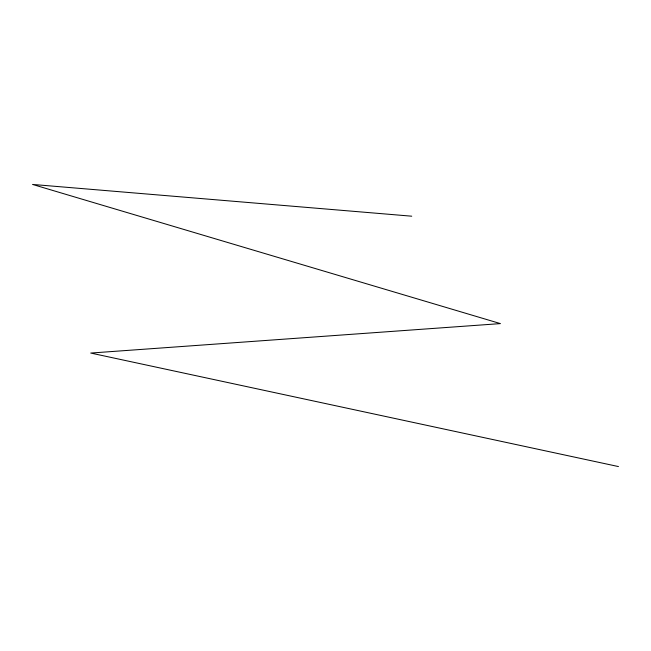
<?xml version="1.0" encoding="UTF-8"?>
<svg xmlns="http://www.w3.org/2000/svg" width="651" height="651" viewBox="0 0 651 651"><rect width="100%" height="100%" fill="white"/><g stroke="black" fill="none" stroke-linecap="round" stroke-linejoin="round"><path stroke-width="0.98" d="M411.733 216.197L32.55 184.436L500.416 323.604L90.725 353.054L618.45 466.564"/></g></svg>
